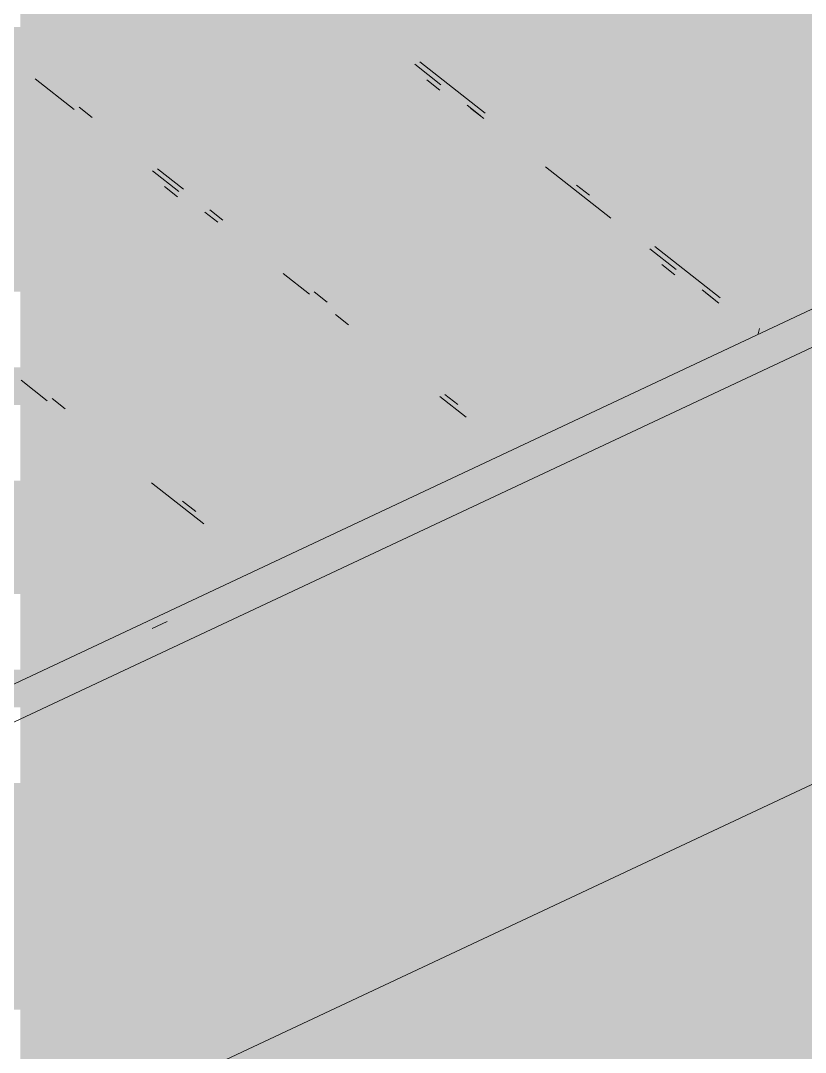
# Model space of a CAD drawing. Header units: millimetres. Extents: x 5 to 1315, y 5 to 292.
# Drawn here: x 1204.561 to 1206.563, y 81.831 to 84.463 of the extents above; entities that cross this region are included whole.
import ezdxf

# ---------------------------------------------------------------- set-up
doc = ezdxf.new("R2010")
doc.units = ezdxf.units.MM
doc.layers.add('EXISTING', color=7, linetype='Continuous')
doc.layers.add('IMAGES', color=7, linetype='Continuous')

# ---------------------------------------------------------------- blocks, each defined once
blk = doc.blocks.new('SHEET_03')
at = {"layer": 'EXISTING', "color": 250, "lineweight": 9}
for p, q in [((305.5668, 84.3513), (305.6334, 84.299)), ((305.7459, 84.2263), (305.5793, 84.3571)), ((304.5978, 84.3144), (304.6978, 84.2359)), ((305.6304, 84.2853), (305.597, 84.3114)), ((303.9342, 82.4844), (307.7484, 84.275)), ((304.7436, 84.2156), (304.7103, 84.2418)), ((305.7001, 84.2466), (305.7334, 84.2205)), ((305.7428, 84.2127), (305.7095, 84.2388)), ((303.9342, 82.3869), (307.7484, 84.1776)), ((304.9769, 84.0325), (304.9102, 84.0848)), ((305.9, 84.0897), (306.0667, 83.9589)), ((304.8977, 84.079), (304.9644, 84.0267)), ((304.9613, 84.013), (304.928, 84.0391)), ((306.0125, 84.0171), (305.9792, 84.0432)), ((305.031, 83.9743), (305.0644, 83.9482)), ((305.0769, 83.954), (305.0435, 83.9802)), ((306.1667, 83.8804), (306.2333, 83.8281)), ((306.3458, 83.7555), (306.1791, 83.8863)), ((302.8113, 80.7455), (309.4344, 83.8548)), ((305.231, 83.8174), (305.2977, 83.7651)), ((306.2302, 83.8144), (306.1969, 83.8406)), ((305.3435, 83.7448), (305.3101, 83.7709)), ((306.3, 83.7758), (306.3333, 83.7496)), ((306.3427, 83.7418), (306.3094, 83.768)), ((305.3643, 83.7128), (305.3976, 83.6866)), ((306.4427, 83.6633), (306.4458, 83.677)), ((304.562, 83.5451), (304.6286, 83.4928)), ((305.6309, 83.5035), (305.6976, 83.4512)), ((305.6767, 83.4832), (305.6434, 83.5093)), ((304.6744, 83.4725), (304.6411, 83.4986)), ((304.8952, 83.2835), (305.0285, 83.1789)), ((305.0077, 83.2109), (304.9744, 83.2371)), ((304.8964, 82.9119), (304.9349, 82.93))]:
    blk.add_line(p, q, dxfattribs=at)
at = {"layer": 'IMAGES', "color": 7}
for points in [[(304.56, 84.446), (304.6564, 84.446), (304.56, 84.5424), (304.6564, 84.5424)], [(304.6564, 84.446), (305.1382, 84.446), (304.6564, 84.5424), (305.1382, 84.5424)], [(305.1382, 84.446), (305.2345, 84.446), (305.1382, 84.5424), (305.2345, 84.5424)], [(305.2345, 84.446), (305.3309, 84.446), (305.2345, 84.5424), (305.3309, 84.5424)], [(305.3309, 84.446), (305.4273, 84.446), (305.3309, 84.5424), (305.4273, 84.5424)], [(305.4273, 84.446), (305.5236, 84.446), (305.4273, 84.5424), (305.5236, 84.5424)], [(305.5236, 84.446), (305.62, 84.446), (305.5236, 84.5424), (305.62, 84.5424)], [(305.62, 84.446), (306.2945, 84.446), (305.62, 84.5424), (306.2945, 84.5424)], [(306.2945, 84.446), (306.4873, 84.446), (306.2945, 84.5424), (306.4873, 84.5424)], [(306.4873, 84.446), (306.5836, 84.446), (306.4873, 84.5424), (306.5836, 84.5424)], [(304.4636, 84.2532), (304.6564, 84.2532), (304.4636, 84.446), (304.6564, 84.446)], [(304.6564, 84.3496), (304.7527, 84.3496), (304.6564, 84.446), (304.7527, 84.446)], [(304.7527, 84.3496), (305.2345, 84.3496), (304.7527, 84.446), (305.2345, 84.446)], [(305.2345, 84.3496), (305.3309, 84.3496), (305.2345, 84.446), (305.3309, 84.446)], [(305.3309, 84.3496), (305.4273, 84.3496), (305.3309, 84.446), (305.4273, 84.446)], [(305.4273, 84.3496), (305.5236, 84.3496), (305.4273, 84.446), (305.5236, 84.446)], [(305.5236, 84.3496), (305.62, 84.3496), (305.5236, 84.446), (305.62, 84.446)], [(305.62, 84.3496), (305.7164, 84.3496), (305.62, 84.446), (305.7164, 84.446)], [(305.7164, 84.3496), (305.8127, 84.3496), (305.7164, 84.446), (305.8127, 84.446)], [(305.8127, 84.3496), (306.2945, 84.3496), (305.8127, 84.446), (306.2945, 84.446)], [(306.2945, 84.3496), (306.3909, 84.3496), (306.2945, 84.446), (306.3909, 84.446)], [(306.3909, 84.3496), (306.4873, 84.3496), (306.3909, 84.446), (306.4873, 84.446)], [(306.4873, 84.3496), (306.68, 84.3496), (306.4873, 84.446), (306.68, 84.446)], [(304.6564, 84.2532), (304.7527, 84.2532), (304.6564, 84.3496), (304.7527, 84.3496)], [(304.7527, 84.2532), (304.8491, 84.2532), (304.7527, 84.3496), (304.8491, 84.3496)], [(304.8491, 84.2532), (305.4273, 84.2532), (304.8491, 84.3496), (305.4273, 84.3496)], [(305.4273, 84.2532), (305.5236, 84.2532), (305.4273, 84.3496), (305.5236, 84.3496)], [(305.5236, 84.2532), (305.7164, 84.2532), (305.5236, 84.3496), (305.7164, 84.3496)], [(305.7164, 84.2532), (305.9091, 84.2532), (305.7164, 84.3496), (305.9091, 84.3496)], [(305.9091, 84.2532), (306.3909, 84.2532), (305.9091, 84.3496), (306.3909, 84.3496)], [(306.3909, 84.2532), (306.4873, 84.2532), (306.3909, 84.3496), (306.4873, 84.3496)], [(306.4873, 84.2532), (306.5836, 84.2532), (306.4873, 84.3496), (306.5836, 84.3496)], [(304.4636, 84.1568), (304.6564, 84.1568), (304.4636, 84.2532), (304.6564, 84.2532)], [(304.6564, 84.1568), (304.8491, 84.1568), (304.6564, 84.2532), (304.8491, 84.2532)], [(304.8491, 84.1568), (304.9455, 84.1568), (304.8491, 84.2532), (304.9455, 84.2532)], [(304.9455, 84.1568), (305.0418, 84.1568), (304.9455, 84.2532), (305.0418, 84.2532)], [(305.0418, 84.1568), (305.5236, 84.1568), (305.0418, 84.2532), (305.5236, 84.2532)], [(305.5236, 84.1568), (305.62, 84.1568), (305.5236, 84.2532), (305.62, 84.2532)], [(305.62, 84.1568), (305.8127, 84.1568), (305.62, 84.2532), (305.8127, 84.2532)], [(305.8127, 84.1568), (305.9091, 84.1568), (305.8127, 84.2532), (305.9091, 84.2532)], [(305.9091, 84.1568), (306.0055, 84.1568), (305.9091, 84.2532), (306.0055, 84.2532)], [(306.0055, 84.1568), (306.4873, 84.1568), (306.0055, 84.2532), (306.4873, 84.2532)], [(306.4873, 84.1568), (306.5836, 84.1568), (306.4873, 84.2532), (306.5836, 84.2532)], [(304.0782, 84.0604), (304.6564, 84.0604), (304.0782, 84.1568), (304.6564, 84.1568)], [(304.6564, 84.0604), (304.7527, 84.0604), (304.6564, 84.1568), (304.7527, 84.1568)], [(304.7527, 84.0604), (304.8491, 84.0604), (304.7527, 84.1568), (304.8491, 84.1568)], [(304.8491, 84.0604), (304.9455, 84.0604), (304.8491, 84.1568), (304.9455, 84.1568)], [(304.9455, 84.0604), (305.0418, 84.0604), (304.9455, 84.1568), (305.0418, 84.1568)], [(305.0418, 84.0604), (305.1382, 84.0604), (305.0418, 84.1568), (305.1382, 84.1568)], [(305.1382, 84.0604), (305.62, 84.0604), (305.1382, 84.1568), (305.62, 84.1568)], [(305.62, 84.0604), (305.7164, 84.0604), (305.62, 84.1568), (305.7164, 84.1568)], [(305.7164, 84.0604), (305.8127, 84.0604), (305.7164, 84.1568), (305.8127, 84.1568)], [(305.8127, 84.0604), (305.9091, 84.0604), (305.8127, 84.1568), (305.9091, 84.1568)], [(305.9091, 84.0604), (306.0055, 84.0604), (305.9091, 84.1568), (306.0055, 84.1568)], [(306.0055, 84.0604), (306.1018, 84.0604), (306.0055, 84.1568), (306.1018, 84.1568)], [(306.1018, 84.0604), (306.68, 84.0604), (306.1018, 84.1568), (306.68, 84.1568)], [(304.1745, 83.964), (304.7527, 83.964), (304.1745, 84.0604), (304.7527, 84.0604)], [(304.7527, 83.964), (304.8491, 83.964), (304.7527, 84.0604), (304.8491, 84.0604)], [(304.8491, 83.964), (304.9455, 83.964), (304.8491, 84.0604), (304.9455, 84.0604)], [(304.9455, 83.964), (305.0418, 83.964), (304.9455, 84.0604), (305.0418, 84.0604)], [(305.0418, 83.964), (305.1382, 83.964), (305.0418, 84.0604), (305.1382, 84.0604)], [(305.1382, 83.964), (305.2345, 83.964), (305.1382, 84.0604), (305.2345, 84.0604)], [(305.2345, 83.964), (305.3309, 83.964), (305.2345, 84.0604), (305.3309, 84.0604)], [(305.3309, 83.964), (305.7164, 83.964), (305.3309, 84.0604), (305.7164, 84.0604)], [(305.7164, 83.964), (305.9091, 83.964), (305.7164, 84.0604), (305.9091, 84.0604)], [(305.9091, 83.964), (306.1018, 83.964), (305.9091, 84.0604), (306.1018, 84.0604)], [(306.1018, 83.964), (306.1982, 83.964), (306.1018, 84.0604), (306.1982, 84.0604)], [(306.1982, 83.964), (306.2945, 83.964), (306.1982, 84.0604), (306.2945, 84.0604)], [(306.2945, 83.964), (306.68, 83.964), (306.2945, 84.0604), (306.68, 84.0604)], [(304.3673, 83.8676), (304.8491, 83.8676), (304.3673, 83.964), (304.8491, 83.964)], [(304.8491, 83.8676), (304.9455, 83.8676), (304.8491, 83.964), (304.9455, 83.964)], [(304.9455, 83.8676), (305.0418, 83.8676), (304.9455, 83.964), (305.0418, 83.964)], [(305.0418, 83.8676), (305.1382, 83.8676), (305.0418, 83.964), (305.1382, 83.964)], [(305.1382, 83.8676), (305.2345, 83.8676), (305.1382, 83.964), (305.2345, 83.964)], [(305.2345, 83.8676), (305.3309, 83.8676), (305.2345, 83.964), (305.3309, 83.964)], [(305.3309, 83.8676), (305.4273, 83.8676), (305.3309, 83.964), (305.4273, 83.964)], [(305.4273, 83.8676), (306.0055, 83.8676), (305.4273, 83.964), (306.0055, 83.964)], [(306.0055, 83.8676), (306.1982, 83.8676), (306.0055, 83.964), (306.1982, 83.964)], [(306.1982, 83.8676), (306.2945, 83.8676), (306.1982, 83.964), (306.2945, 83.964)], [(306.2945, 83.8676), (306.3909, 83.8676), (306.2945, 83.964), (306.3909, 83.964)], [(306.3909, 83.8676), (306.4873, 83.8676), (306.3909, 83.964), (306.4873, 83.964)], [(306.4873, 83.8676), (306.7764, 83.8676), (306.4873, 83.964), (306.7764, 83.964)], [(304.4636, 83.7712), (304.9455, 83.7712), (304.4636, 83.8676), (304.9455, 83.8676)], [(304.9455, 83.7712), (305.0418, 83.7712), (304.9455, 83.8676), (305.0418, 83.8676)], [(305.0418, 83.7712), (305.1382, 83.7712), (305.0418, 83.8676), (305.1382, 83.8676)], [(305.1382, 83.7712), (305.2345, 83.7712), (305.1382, 83.8676), (305.2345, 83.8676)], [(305.2345, 83.7712), (305.3309, 83.7712), (305.2345, 83.8676), (305.3309, 83.8676)], [(305.3309, 83.7712), (305.4273, 83.7712), (305.3309, 83.8676), (305.4273, 83.8676)], [(305.4273, 83.7712), (305.5236, 83.7712), (305.4273, 83.8676), (305.5236, 83.8676)], [(305.5236, 83.7712), (306.0055, 83.7712), (305.5236, 83.8676), (306.0055, 83.8676)], [(306.0055, 83.7712), (306.1018, 83.7712), (306.0055, 83.8676), (306.1018, 83.8676)], [(306.1018, 83.7712), (306.1982, 83.7712), (306.1018, 83.8676), (306.1982, 83.8676)], [(306.1982, 83.7712), (306.3909, 83.7712), (306.1982, 83.8676), (306.3909, 83.8676)], [(306.3909, 83.7712), (306.4873, 83.7712), (306.3909, 83.8676), (306.4873, 83.8676)], [(306.4873, 83.7712), (306.5836, 83.7712), (306.4873, 83.8676), (306.5836, 83.8676)], [(304.56, 83.6748), (305.0418, 83.6748), (304.56, 83.7712), (305.0418, 83.7712)], [(305.0418, 83.6748), (305.1382, 83.6748), (305.0418, 83.7712), (305.1382, 83.7712)], [(305.1382, 83.6748), (305.2345, 83.6748), (305.1382, 83.7712), (305.2345, 83.7712)], [(305.2345, 83.6748), (305.4273, 83.6748), (305.2345, 83.7712), (305.4273, 83.7712)], [(305.4273, 83.6748), (305.5236, 83.6748), (305.4273, 83.7712), (305.5236, 83.7712)], [(305.5236, 83.6748), (305.62, 83.6748), (305.5236, 83.7712), (305.62, 83.7712)], [(305.62, 83.6748), (306.1018, 83.6748), (305.62, 83.7712), (306.1018, 83.7712)], [(306.1018, 83.6748), (306.1982, 83.6748), (306.1018, 83.7712), (306.1982, 83.7712)], [(306.1982, 83.6748), (306.2945, 83.6748), (306.1982, 83.7712), (306.2945, 83.7712)], [(306.2945, 83.6748), (306.3909, 83.6748), (306.2945, 83.7712), (306.3909, 83.7712)], [(306.3909, 83.6748), (306.4873, 83.6748), (306.3909, 83.7712), (306.4873, 83.7712)], [(306.4873, 83.6748), (306.5836, 83.6748), (306.4873, 83.7712), (306.5836, 83.7712)], [(304.56, 83.5784), (304.6564, 83.5784), (304.56, 83.6748), (304.6564, 83.6748)], [(304.6564, 83.5784), (304.7527, 83.5784), (304.6564, 83.6748), (304.7527, 83.6748)], [(304.7527, 83.5784), (305.3309, 83.5784), (304.7527, 83.6748), (305.3309, 83.6748)], [(305.3309, 83.5784), (305.4273, 83.5784), (305.3309, 83.6748), (305.4273, 83.6748)], [(305.4273, 83.5784), (305.62, 83.5784), (305.4273, 83.6748), (305.62, 83.6748)], [(305.62, 83.5784), (305.7164, 83.5784), (305.62, 83.6748), (305.7164, 83.6748)], [(305.7164, 83.5784), (305.8127, 83.5784), (305.7164, 83.6748), (305.8127, 83.6748)], [(305.8127, 83.5784), (306.0055, 83.5784), (305.8127, 83.6748), (306.0055, 83.6748)], [(306.0055, 83.5784), (306.1018, 83.5784), (306.0055, 83.6748), (306.1018, 83.6748)], [(306.1018, 83.5784), (306.1982, 83.5784), (306.1018, 83.6748), (306.1982, 83.6748)], [(306.1982, 83.5784), (306.2945, 83.5784), (306.1982, 83.6748), (306.2945, 83.6748)], [(306.2945, 83.5784), (306.4873, 83.5784), (306.2945, 83.6748), (306.4873, 83.6748)], [(306.4873, 83.5784), (306.68, 83.5784), (306.4873, 83.6748), (306.68, 83.6748)], [(304.4636, 83.482), (304.6564, 83.482), (304.4636, 83.5784), (304.6564, 83.5784)], [(304.6564, 83.482), (304.7527, 83.482), (304.6564, 83.5784), (304.7527, 83.5784)], [(304.7527, 83.482), (304.8491, 83.482), (304.7527, 83.5784), (304.8491, 83.5784)], [(304.8491, 83.482), (305.3309, 83.482), (304.8491, 83.5784), (305.3309, 83.5784)], [(305.3309, 83.482), (305.4273, 83.482), (305.3309, 83.5784), (305.4273, 83.5784)], [(305.4273, 83.482), (305.5236, 83.482), (305.4273, 83.5784), (305.5236, 83.5784)], [(305.5236, 83.482), (305.7164, 83.482), (305.5236, 83.5784), (305.7164, 83.5784)], [(305.7164, 83.482), (305.8127, 83.482), (305.7164, 83.5784), (305.8127, 83.5784)], [(305.8127, 83.482), (305.9091, 83.482), (305.8127, 83.5784), (305.9091, 83.5784)], [(305.9091, 83.3856), (306.0055, 83.3856), (305.9091, 83.5784), (306.0055, 83.5784)], [(306.0055, 83.482), (306.1018, 83.482), (306.0055, 83.5784), (306.1018, 83.5784)], [(306.1018, 83.482), (306.1982, 83.482), (306.1018, 83.5784), (306.1982, 83.5784)], [(306.1982, 83.482), (306.2945, 83.482), (306.1982, 83.5784), (306.2945, 83.5784)], [(306.2945, 83.482), (306.3909, 83.482), (306.2945, 83.5784), (306.3909, 83.5784)], [(306.3909, 83.482), (306.5836, 83.482), (306.3909, 83.5784), (306.5836, 83.5784)], [(304.56, 83.3856), (304.7527, 83.3856), (304.56, 83.482), (304.7527, 83.482)], [(304.7527, 83.3856), (304.8491, 83.3856), (304.7527, 83.482), (304.8491, 83.482)], [(304.8491, 83.3856), (304.9455, 83.3856), (304.8491, 83.482), (304.9455, 83.482)], [(304.9455, 83.3856), (305.4273, 83.3856), (304.9455, 83.482), (305.4273, 83.482)], [(305.4273, 83.3856), (305.62, 83.3856), (305.4273, 83.482), (305.62, 83.482)], [(305.62, 83.3856), (305.7164, 83.3856), (305.62, 83.482), (305.7164, 83.482)], [(305.7164, 83.3856), (305.8127, 83.3856), (305.7164, 83.482), (305.8127, 83.482)], [(305.8127, 83.3856), (305.9091, 83.3856), (305.8127, 83.482), (305.9091, 83.482)], [(306.0055, 83.3856), (306.1018, 83.3856), (306.0055, 83.482), (306.1018, 83.482)], [(306.1018, 83.3856), (306.1982, 83.3856), (306.1018, 83.482), (306.1982, 83.482)], [(306.1982, 83.3856), (306.3909, 83.3856), (306.1982, 83.482), (306.3909, 83.482)], [(306.3909, 83.3856), (306.4873, 83.3856), (306.3909, 83.482), (306.4873, 83.482)], [(306.4873, 83.3856), (306.68, 83.3856), (306.4873, 83.482), (306.68, 83.482)], [(304.56, 83.2892), (304.6564, 83.2892), (304.56, 83.3856), (304.6564, 83.3856)], [(304.6564, 83.2892), (304.7527, 83.2892), (304.6564, 83.3856), (304.7527, 83.3856)], [(304.7527, 83.2892), (304.8491, 83.2892), (304.7527, 83.3856), (304.8491, 83.3856)], [(304.8491, 83.2892), (304.9455, 83.2892), (304.8491, 83.3856), (304.9455, 83.3856)], [(304.9455, 83.2892), (305.0418, 83.2892), (304.9455, 83.3856), (305.0418, 83.3856)], [(305.0418, 83.2892), (305.3309, 83.2892), (305.0418, 83.3856), (305.3309, 83.3856)], [(305.3309, 83.2892), (305.4273, 83.2892), (305.3309, 83.3856), (305.4273, 83.3856)], [(305.4273, 83.2892), (305.5236, 83.2892), (305.4273, 83.3856), (305.5236, 83.3856)], [(305.5236, 83.2892), (305.62, 83.2892), (305.5236, 83.3856), (305.62, 83.3856)], [(305.62, 83.2892), (305.7164, 83.2892), (305.62, 83.3856), (305.7164, 83.3856)], [(305.7164, 83.2892), (305.8127, 83.2892), (305.7164, 83.3856), (305.8127, 83.3856)], [(305.8127, 83.1928), (305.9091, 83.1928), (305.8127, 83.3856), (305.9091, 83.3856)], [(305.9091, 83.2892), (306.0055, 83.2892), (305.9091, 83.3856), (306.0055, 83.3856)], [(306.0055, 83.2892), (306.1018, 83.2892), (306.0055, 83.3856), (306.1018, 83.3856)], [(306.1018, 83.2892), (306.1982, 83.2892), (306.1018, 83.3856), (306.1982, 83.3856)], [(306.1982, 83.2892), (306.2945, 83.2892), (306.1982, 83.3856), (306.2945, 83.3856)], [(306.2945, 83.2892), (306.3909, 83.2892), (306.2945, 83.3856), (306.3909, 83.3856)], [(306.3909, 83.2892), (306.4873, 83.2892), (306.3909, 83.3856), (306.4873, 83.3856)], [(306.4873, 83.2892), (307.74, 83.2892), (306.4873, 83.3856), (307.74, 83.3856)], [(304.0782, 83.1928), (304.6564, 83.1928), (304.0782, 83.2892), (304.6564, 83.2892)], [(304.6564, 83.1928), (304.8491, 83.1928), (304.6564, 83.2892), (304.8491, 83.2892)], [(304.8491, 83.1928), (305.0418, 83.1928), (304.8491, 83.2892), (305.0418, 83.2892)], [(305.0418, 83.1928), (305.3309, 83.1928), (305.0418, 83.2892), (305.3309, 83.2892)], [(305.3309, 83.0964), (305.4273, 83.0964), (305.3309, 83.2892), (305.4273, 83.2892)], [(305.4273, 83.1928), (305.5236, 83.1928), (305.4273, 83.2892), (305.5236, 83.2892)], [(305.5236, 83.1928), (305.62, 83.1928), (305.5236, 83.2892), (305.62, 83.2892)], [(305.62, 83.0964), (305.7164, 83.0964), (305.62, 83.2892), (305.7164, 83.2892)], [(305.7164, 83.1928), (305.8127, 83.1928), (305.7164, 83.2892), (305.8127, 83.2892)], [(305.9091, 83.1928), (306.0055, 83.1928), (305.9091, 83.2892), (306.0055, 83.2892)], [(306.0055, 83.1928), (306.1018, 83.1928), (306.0055, 83.2892), (306.1018, 83.2892)], [(306.1018, 83.1928), (306.2945, 83.1928), (306.1018, 83.2892), (306.2945, 83.2892)], [(306.2945, 83.1928), (307.4509, 83.1928), (306.2945, 83.2892), (307.4509, 83.2892)], [(304.3673, 83.0964), (304.8491, 83.0964), (304.3673, 83.1928), (304.8491, 83.1928)], [(304.8491, 83.0964), (304.9455, 83.0964), (304.8491, 83.1928), (304.9455, 83.1928)], [(304.9455, 83.0964), (305.0418, 83.0964), (304.9455, 83.1928), (305.0418, 83.1928)], [(305.0418, 83.0964), (305.1382, 83.0964), (305.0418, 83.1928), (305.1382, 83.1928)], [(305.1382, 83.0964), (305.3309, 83.0964), (305.1382, 83.1928), (305.3309, 83.1928)], [(305.4273, 83.0964), (305.5236, 83.0964), (305.4273, 83.1928), (305.5236, 83.1928)], [(305.5236, 83.0964), (305.62, 83.0964), (305.5236, 83.1928), (305.62, 83.1928)], [(305.7164, 83.0964), (305.8127, 83.0964), (305.7164, 83.1928), (305.8127, 83.1928)], [(305.8127, 83.0964), (305.9091, 83.0964), (305.8127, 83.1928), (305.9091, 83.1928)], [(305.9091, 83.0964), (306.0055, 83.0964), (305.9091, 83.1928), (306.0055, 83.1928)], [(306.0055, 83.0964), (307.3545, 83.0964), (306.0055, 83.1928), (307.3545, 83.1928)], [(304.4636, 83), (304.7527, 83), (304.4636, 83.0964), (304.7527, 83.0964)], [(304.7527, 83), (304.8491, 83), (304.7527, 83.0964), (304.8491, 83.0964)], [(304.8491, 83), (304.9455, 83), (304.8491, 83.0964), (304.9455, 83.0964)], [(304.9455, 83), (305.0418, 83), (304.9455, 83.0964), (305.0418, 83.0964)], [(305.0418, 83), (305.1382, 83), (305.0418, 83.0964), (305.1382, 83.0964)], [(305.1382, 83), (305.2345, 83), (305.1382, 83.0964), (305.2345, 83.0964)], [(305.2345, 83), (305.3309, 83), (305.2345, 83.0964), (305.3309, 83.0964)], [(305.3309, 83), (305.4273, 83), (305.3309, 83.0964), (305.4273, 83.0964)], [(305.4273, 83), (305.5236, 83), (305.4273, 83.0964), (305.5236, 83.0964)], [(305.5236, 83), (305.62, 83), (305.5236, 83.0964), (305.62, 83.0964)], [(305.62, 83), (305.7164, 83), (305.62, 83.0964), (305.7164, 83.0964)], [(305.7164, 83), (305.9091, 83), (305.7164, 83.0964), (305.9091, 83.0964)], [(305.9091, 83), (307.1618, 83), (305.9091, 83.0964), (307.1618, 83.0964)], [(304.56, 82.9036), (304.6564, 82.9036), (304.56, 83), (304.6564, 83)], [(304.6564, 82.9036), (304.7527, 82.9036), (304.6564, 83), (304.7527, 83)], [(304.7527, 82.9036), (304.8491, 82.9036), (304.7527, 83), (304.8491, 83)], [(304.8491, 82.9036), (304.9455, 82.9036), (304.8491, 83), (304.9455, 83)], [(304.9455, 82.9036), (305.0418, 82.9036), (304.9455, 83), (305.0418, 83)], [(305.0418, 82.9036), (305.1382, 82.9036), (305.0418, 83), (305.1382, 83)], [(305.1382, 82.9036), (305.2345, 82.9036), (305.1382, 83), (305.2345, 83)], [(305.2345, 82.9036), (305.3309, 82.9036), (305.2345, 83), (305.3309, 83)], [(305.3309, 82.9036), (305.4273, 82.9036), (305.3309, 83), (305.4273, 83)], [(305.4273, 82.9036), (305.62, 82.9036), (305.4273, 83), (305.62, 83)], [(305.62, 82.9036), (306.8727, 82.9036), (305.62, 83), (306.8727, 83)], [(304.56, 82.8072), (304.6564, 82.8072), (304.56, 82.9036), (304.6564, 82.9036)], [(304.6564, 82.8072), (304.7527, 82.8072), (304.6564, 82.9036), (304.7527, 82.9036)], [(304.7527, 82.8072), (304.8491, 82.8072), (304.7527, 82.9036), (304.8491, 82.9036)], [(304.8491, 82.8072), (304.9455, 82.8072), (304.8491, 82.9036), (304.9455, 82.9036)], [(304.9455, 82.8072), (305.0418, 82.8072), (304.9455, 82.9036), (305.0418, 82.9036)], [(305.0418, 82.8072), (305.1382, 82.8072), (305.0418, 82.9036), (305.1382, 82.9036)], [(305.1382, 82.8072), (305.2345, 82.8072), (305.1382, 82.9036), (305.2345, 82.9036)], [(305.2345, 82.8072), (305.3309, 82.8072), (305.2345, 82.9036), (305.3309, 82.9036)], [(305.3309, 82.8072), (305.4273, 82.8072), (305.3309, 82.9036), (305.4273, 82.9036)], [(305.4273, 82.8072), (306.68, 82.8072), (305.4273, 82.9036), (306.68, 82.9036)], [(304.3673, 82.7108), (304.6564, 82.7108), (304.3673, 82.8072), (304.6564, 82.8072)], [(304.6564, 82.7108), (304.8491, 82.7108), (304.6564, 82.8072), (304.8491, 82.8072)], [(304.8491, 82.7108), (304.9455, 82.7108), (304.8491, 82.8072), (304.9455, 82.8072)], [(304.9455, 82.7108), (305.0418, 82.7108), (304.9455, 82.8072), (305.0418, 82.8072)], [(305.0418, 82.7108), (305.1382, 82.7108), (305.0418, 82.8072), (305.1382, 82.8072)], [(305.1382, 82.7108), (305.2345, 82.7108), (305.1382, 82.8072), (305.2345, 82.8072)], [(305.2345, 82.7108), (306.4873, 82.7108), (305.2345, 82.8072), (306.4873, 82.8072)], [(306.4873, 82.7108), (306.68, 82.7108), (306.4873, 82.8072), (306.68, 82.8072)], [(304.56, 82.6144), (304.6564, 82.6144), (304.56, 82.7108), (304.6564, 82.7108)], [(304.6564, 82.6144), (304.7527, 82.6144), (304.6564, 82.7108), (304.7527, 82.7108)], [(304.7527, 82.6144), (304.8491, 82.6144), (304.7527, 82.7108), (304.8491, 82.7108)], [(304.8491, 82.6144), (305.0418, 82.6144), (304.8491, 82.7108), (305.0418, 82.7108)], [(305.0418, 82.6144), (306.2945, 82.6144), (305.0418, 82.7108), (306.2945, 82.7108)], [(306.2945, 82.6144), (306.4873, 82.6144), (306.2945, 82.7108), (306.4873, 82.7108)], [(306.4873, 82.6144), (306.5836, 82.6144), (306.4873, 82.7108), (306.5836, 82.7108)], [(304.56, 82.518), (304.6564, 82.518), (304.56, 82.6144), (304.6564, 82.6144)], [(304.6564, 82.518), (304.8491, 82.518), (304.6564, 82.6144), (304.8491, 82.6144)], [(304.8491, 82.518), (306.1018, 82.518), (304.8491, 82.6144), (306.1018, 82.6144)], [(306.1018, 82.518), (306.2945, 82.518), (306.1018, 82.6144), (306.2945, 82.6144)], [(306.2945, 82.518), (306.3909, 82.518), (306.2945, 82.6144), (306.3909, 82.6144)], [(306.3909, 82.518), (306.4873, 82.518), (306.3909, 82.6144), (306.4873, 82.6144)], [(306.4873, 82.518), (306.8727, 82.518), (306.4873, 82.6144), (306.8727, 82.6144)], [(304.4636, 82.4216), (304.6564, 82.4216), (304.4636, 82.518), (304.6564, 82.518)], [(304.6564, 82.4216), (305.8127, 82.4216), (304.6564, 82.518), (305.8127, 82.518)], [(305.8127, 82.4216), (306.0055, 82.4216), (305.8127, 82.518), (306.0055, 82.518)], [(306.0055, 82.4216), (306.1018, 82.4216), (306.0055, 82.518), (306.1018, 82.518)], [(306.1018, 82.4216), (306.1982, 82.4216), (306.1018, 82.518), (306.1982, 82.518)], [(306.1982, 82.4216), (306.2945, 82.4216), (306.1982, 82.518), (306.2945, 82.518)], [(306.2945, 82.4216), (306.3909, 82.4216), (306.2945, 82.518), (306.3909, 82.518)], [(306.3909, 82.4216), (306.5836, 82.4216), (306.3909, 82.518), (306.5836, 82.518)], [(304.4636, 82.3252), (305.7164, 82.3252), (304.4636, 82.4216), (305.7164, 82.4216)], [(305.7164, 82.3252), (305.8127, 82.3252), (305.7164, 82.4216), (305.8127, 82.4216)], [(305.8127, 82.3252), (305.9091, 82.3252), (305.8127, 82.4216), (305.9091, 82.4216)], [(305.9091, 82.3252), (306.0055, 82.3252), (305.9091, 82.4216), (306.0055, 82.4216)], [(306.0055, 82.3252), (306.1018, 82.3252), (306.0055, 82.4216), (306.1018, 82.4216)], [(306.1018, 82.3252), (306.3909, 82.3252), (306.1018, 82.4216), (306.3909, 82.4216)], [(306.3909, 82.3252), (306.4873, 82.3252), (306.3909, 82.4216), (306.4873, 82.4216)], [(306.4873, 82.3252), (306.5836, 82.3252), (306.4873, 82.4216), (306.5836, 82.4216)], [(304.2709, 82.2288), (305.4273, 82.2288), (304.2709, 82.3252), (305.4273, 82.3252)], [(305.4273, 82.2288), (305.62, 82.2288), (305.4273, 82.3252), (305.62, 82.3252)], [(305.62, 82.2288), (305.7164, 82.2288), (305.62, 82.3252), (305.7164, 82.3252)], [(305.7164, 82.2288), (305.8127, 82.2288), (305.7164, 82.3252), (305.8127, 82.3252)], [(305.8127, 82.2288), (305.9091, 82.2288), (305.8127, 82.3252), (305.9091, 82.3252)], [(305.9091, 82.2288), (306.1982, 82.2288), (305.9091, 82.3252), (306.1982, 82.3252)], [(306.1982, 82.2288), (306.2945, 82.2288), (306.1982, 82.3252), (306.2945, 82.3252)], [(306.2945, 82.2288), (306.3909, 82.2288), (306.2945, 82.3252), (306.3909, 82.3252)], [(306.3909, 82.2288), (306.4873, 82.2288), (306.3909, 82.3252), (306.4873, 82.3252)], [(306.4873, 82.2288), (306.5836, 82.2288), (306.4873, 82.3252), (306.5836, 82.3252)], [(303.9818, 82.1324), (305.3309, 82.1324), (303.9818, 82.2288), (305.3309, 82.2288)], [(305.3309, 82.1324), (305.4273, 82.1324), (305.3309, 82.2288), (305.4273, 82.2288)], [(305.4273, 82.1324), (305.5236, 82.1324), (305.4273, 82.2288), (305.5236, 82.2288)], [(305.5236, 82.1324), (305.62, 82.1324), (305.5236, 82.2288), (305.62, 82.2288)], [(305.62, 82.1324), (306.0055, 82.1324), (305.62, 82.2288), (306.0055, 82.2288)], [(306.0055, 82.1324), (306.1018, 82.1324), (306.0055, 82.2288), (306.1018, 82.2288)], [(306.1018, 82.1324), (306.1982, 82.1324), (306.1018, 82.2288), (306.1982, 82.2288)], [(306.1982, 82.1324), (306.2945, 82.1324), (306.1982, 82.2288), (306.2945, 82.2288)], [(306.2945, 82.1324), (306.3909, 82.1324), (306.2945, 82.2288), (306.3909, 82.2288)], [(306.3909, 82.1324), (306.4873, 82.1324), (306.3909, 82.2288), (306.4873, 82.2288)], [(306.4873, 82.1324), (310.6309, 82.1324), (306.4873, 82.2288), (310.6309, 82.2288)], [(303.7891, 82.036), (305.0418, 82.036), (303.7891, 82.1324), (305.0418, 82.1324)], [(305.0418, 82.036), (305.2345, 82.036), (305.0418, 82.1324), (305.2345, 82.1324)], [(305.2345, 82.036), (305.3309, 82.036), (305.2345, 82.1324), (305.3309, 82.1324)], [(305.3309, 82.036), (305.4273, 82.036), (305.3309, 82.1324), (305.4273, 82.1324)], [(305.4273, 82.036), (305.5236, 82.036), (305.4273, 82.1324), (305.5236, 82.1324)], [(305.5236, 82.036), (305.8127, 82.036), (305.5236, 82.1324), (305.8127, 82.1324)], [(305.8127, 82.036), (305.9091, 82.036), (305.8127, 82.1324), (305.9091, 82.1324)], [(305.9091, 82.036), (306.0055, 82.036), (305.9091, 82.1324), (306.0055, 82.1324)], [(306.0055, 82.036), (306.1982, 82.036), (306.0055, 82.1324), (306.1982, 82.1324)], [(306.1982, 82.036), (306.2945, 82.036), (306.1982, 82.1324), (306.2945, 82.1324)], [(306.2945, 82.036), (310.3418, 82.036), (306.2945, 82.1324), (310.3418, 82.1324)], [(303.5964, 81.9396), (304.8491, 81.9396), (303.5964, 82.036), (304.8491, 82.036)], [(304.8491, 81.9396), (304.9455, 81.9396), (304.8491, 82.036), (304.9455, 82.036)], [(304.9455, 81.9396), (305.0418, 81.9396), (304.9455, 82.036), (305.0418, 82.036)], [(305.0418, 81.9396), (305.1382, 81.9396), (305.0418, 82.036), (305.1382, 82.036)], [(305.1382, 81.9396), (305.2345, 81.9396), (305.1382, 82.036), (305.2345, 82.036)], [(305.2345, 81.9396), (305.3309, 81.9396), (305.2345, 82.036), (305.3309, 82.036)], [(305.3309, 81.9396), (305.62, 81.9396), (305.3309, 82.036), (305.62, 82.036)], [(305.62, 81.9396), (305.7164, 81.9396), (305.62, 82.036), (305.7164, 82.036)], [(305.7164, 81.9396), (305.8127, 81.9396), (305.7164, 82.036), (305.8127, 82.036)], [(305.8127, 81.9396), (305.9091, 81.9396), (305.8127, 82.036), (305.9091, 82.036)], [(305.9091, 81.9396), (306.0055, 81.9396), (305.9091, 82.036), (306.0055, 82.036)], [(306.0055, 81.9396), (310.2455, 81.9396), (306.0055, 82.036), (310.2455, 82.036)], [(304.56, 81.8432), (304.6564, 81.8432), (304.56, 81.9396), (304.6564, 81.9396)], [(304.6564, 81.8432), (304.8491, 81.8432), (304.6564, 81.9396), (304.8491, 81.9396)], [(304.8491, 81.8432), (304.9455, 81.8432), (304.8491, 81.9396), (304.9455, 81.9396)], [(304.9455, 81.8432), (305.0418, 81.8432), (304.9455, 81.9396), (305.0418, 81.9396)], [(305.0418, 81.8432), (305.1382, 81.8432), (305.0418, 81.9396), (305.1382, 81.9396)], [(305.1382, 81.8432), (305.3309, 81.8432), (305.1382, 81.9396), (305.3309, 81.9396)], [(305.3309, 81.8432), (305.4273, 81.8432), (305.3309, 81.9396), (305.4273, 81.9396)], [(305.4273, 81.8432), (305.62, 81.8432), (305.4273, 81.9396), (305.62, 81.9396)], [(305.62, 81.8432), (305.8127, 81.8432), (305.62, 81.9396), (305.8127, 81.9396)], [(305.8127, 81.8432), (305.9091, 81.8432), (305.8127, 81.9396), (305.9091, 81.9396)], [(305.9091, 81.8432), (309.9564, 81.8432), (305.9091, 81.9396), (309.9564, 81.9396)], [(304.56, 81.7468), (304.6564, 81.7468), (304.56, 81.8432), (304.6564, 81.8432)], [(304.6564, 81.7468), (304.7527, 81.7468), (304.6564, 81.8432), (304.7527, 81.8432)], [(304.7527, 81.7468), (304.9455, 81.7468), (304.7527, 81.8432), (304.9455, 81.8432)], [(304.9455, 81.7468), (305.1382, 81.7468), (304.9455, 81.8432), (305.1382, 81.8432)], [(305.1382, 81.7468), (305.2345, 81.7468), (305.1382, 81.8432), (305.2345, 81.8432)], [(305.2345, 81.7468), (305.3309, 81.7468), (305.2345, 81.8432), (305.3309, 81.8432)], [(305.3309, 81.7468), (305.4273, 81.7468), (305.3309, 81.8432), (305.4273, 81.8432)], [(305.4273, 81.7468), (305.62, 81.7468), (305.4273, 81.8432), (305.62, 81.8432)], [(305.62, 81.7468), (309.7636, 81.7468), (305.62, 81.8432), (309.7636, 81.8432)]]:
    blk.add_solid(points, dxfattribs=at)

msp = doc.modelspace()

# ---------------------------------------------------------------- block references
msp.add_blockref('SHEET_03', (900, 0))

doc.saveas('drawing.dxf')
